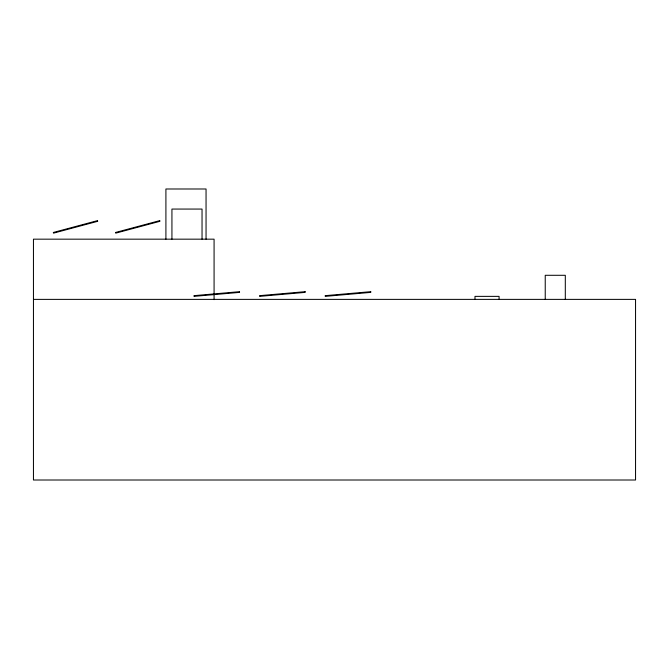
<?xml version="1.0" encoding="UTF-8"?>
<svg xmlns="http://www.w3.org/2000/svg" width="669" height="669" viewBox="0 0 669 669"><rect width="100%" height="100%" fill="white"/><g stroke="black" fill="none" stroke-linecap="round" stroke-linejoin="round"><path stroke-width="1" d="M33.45 299.377L635.55 299.377L635.55 480.008L33.45 480.008L33.45 239.168L214.08 239.168L214.08 299.637M565.305 299.377L565.305 275.293L545.235 275.293L545.235 299.377M499.074 299.377L499.074 296.367L474.99 296.367L474.99 299.377M206.052 239.168L206.052 188.993L165.912 188.993L165.912 239.168M202.038 239.168L202.038 209.062L171.933 209.062L171.933 239.168M97.498 220.636L53.336 232.469L53.52 233.147L97.682 221.314L97.498 220.636M159.715 220.636L115.553 232.469L115.737 233.147L159.899 221.314L159.715 220.636M239.494 291.684L193.951 295.665L194.01 296.367L239.552 292.386L239.494 291.684M305.106 291.684L259.564 295.665L259.622 296.367L305.173 292.386L305.106 291.684M370.726 291.684L325.176 295.665L325.243 296.367L370.785 292.386L370.726 291.684"/></g></svg>
